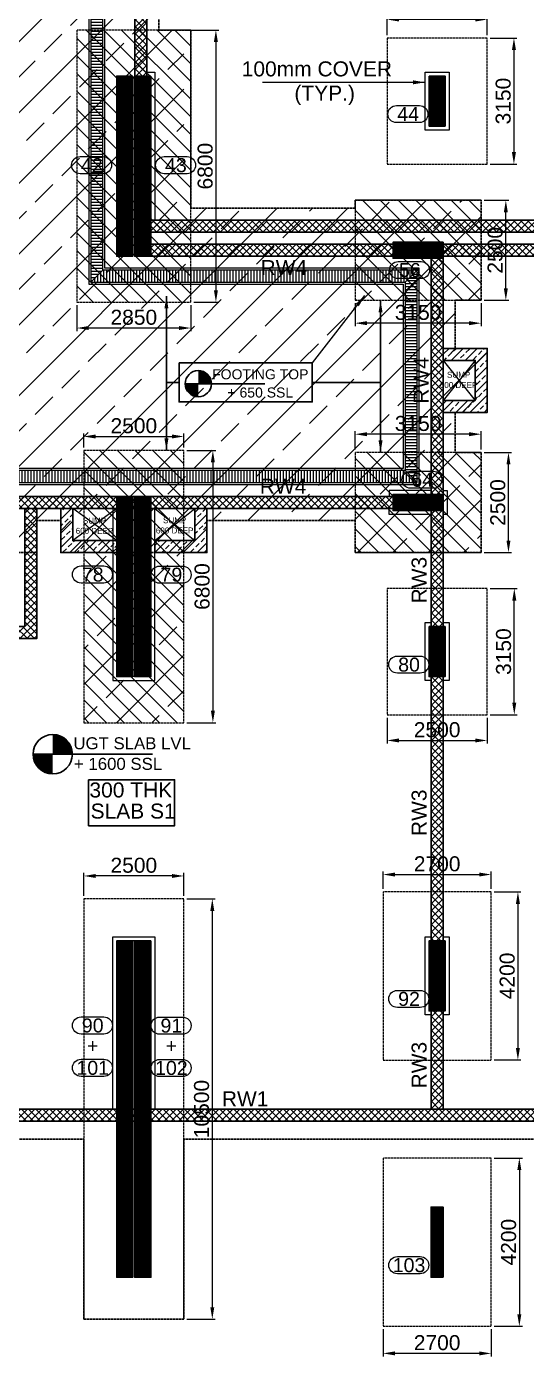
# Model space of a CAD drawing. Header units: millimetres. Extents: x 99112 to 332273, y 431815 to 552227.
# Drawn here: x 160609 to 173091, y 492521 to 525735 of the extents above; entities that cross this region are included whole.
import ezdxf
from ezdxf.enums import TextEntityAlignment as Align

# ---------------------------------------------------------------- set-up
doc = ezdxf.new("R2010")
doc.units = ezdxf.units.MM
doc.header["$LTSCALE"] = 100
doc.header["$MEASUREMENT"] = 0
doc.linetypes.add('HIDDEN', pattern=[0.375, 0.25, -0.125])
for name, color, linetype, lineweight in [('COL HATCH', 67, 'Continuous', 25), ('colno', 11, 'Continuous', 15), ('COLUMN', 84, 'Continuous', 30), ('COLUMN COVER', 2, 'Continuous', 20), ('DIM', 8, 'Continuous', 13), ('FOOTING', 12, 'HIDDEN', 20), ('HATCH', 251, 'Continuous', 9), ('P- LEVEL', 10, 'Continuous', 25), ('RAFT', 42, 'HIDDEN', 30), ('RET WALL', 31, 'Continuous', 30), ('RET WALL HATCH', 57, 'Continuous', 13), ('SUNK', 251, 'Continuous', 9), ('TEXT', 255, 'Continuous', 25)]:
    doc.layers.add(name, color=color, linetype=linetype, lineweight=lineweight)
doc.layers.add('WD-TEXT 2', color=3, linetype='Continuous')
doc.styles.add('ARIAL', font='arial.ttf')
doc.styles.add('STD', font='', dxfattribs={"height": 2})
doc.styles.get('STD').set_extended_font_data('Century Gothic')
doc.dimstyles.new('150', dxfattribs={"dimscale": 150, "dimtxt": 2.5, "dimasz": 2, "dimexe": 0.5, "dimexo": 0.5, "dimgap": 0.5, "dimtad": 1, "dimdec": 0, "dimzin": 3, "dimdsep": 46, "dimtxsty": 'ARIAL', "dimcen": 0, "dimdle": 1, "dimclrd": 256, "dimclre": 256, "dimclrt": 4, "dimadec": 0, "dimazin": 0, "dimtfac": 1, "dimtdec": 0, "dimtmove": 0, "dimatfit": 3, "dimfxl": 0, "dimtolj": 1, "dimtzin": 0, "dimlwd": -1, "dimlwe": -1, "dimarcsym": 0})
pattern_1 = [(180, (402690.134, -26452.87), (-1e-14, -75), [])]
pattern_2 = [(90, (402690.134, -26452.87), (-75, 2e-14), [])]
pattern_3 = [(180, (348521.6, -26452.87), (-1e-14, -75), [])]
pattern_4 = [(90, (348521.6, -26452.87), (-75, 2e-14), [])]
pattern_5 = [(45, (52048.63, 152289.1), (-176.7767, 176.7767), []), (45, (52225.4, 152289.1), (-176.7767, 176.7767), [125, -62.5])]
pattern_6 = [(45, (285009.31, 661434.82), (-88.388348, 88.388348), []), (135, (285009.31, 661434.82), (-88.388348, -88.388348), [])]
pattern_7 = [(45, (52048.63, 152289.1), (-88.38835, 88.38835), []), (135, (52048.63, 152289.1), (-88.38835, -88.38835), [])]
pattern_8 = [(135, (232960.68, 509145.72), (-220.9709, -220.9709), [])]

# ---------------------------------------------------------------- blocks, each defined once
blk = doc.blocks.new('*D96')
at = {"layer": 'DIM', "transparency": 16777216}
for p, q in [((164612, 525649), (165412, 525649)), ((165337, 525349), (165337, 519149)), ((164787, 518849), (165412, 518849))]:
    blk.add_line(p, q, dxfattribs=at)
for points in [[(165387, 525349), (165287, 525349), (165337, 525649)], [(165287, 519149), (165387, 519149), (165337, 518849)]]:
    blk.add_solid(points, dxfattribs=at)
at = {"layer": 'DIM', "color": 4, "transparency": 16777216, "insert": (165070, 522249), "char_height": 375, "attachment_point": 5, "rotation": 90, "style": 'ARIAL'}
blk.add_mtext('\\A1;6800', dxfattribs=at)
blk = doc.blocks.new('*D97')
at = {"layer": 'DIM', "transparency": 16777216}
for p, q in [((169612, 525524), (169612, 525986)), ((171812, 525911), (169912, 525911)), ((172112, 525524), (172112, 525986))]:
    blk.add_line(p, q, dxfattribs=at)
for points in [[(169912, 525961), (169912, 525861), (169612, 525911)], [(171812, 525861), (171812, 525961), (172112, 525911)]]:
    blk.add_solid(points, dxfattribs=at)
at = {"layer": 'DIM', "color": 4, "transparency": 16777216, "insert": (170862, 526178), "char_height": 375, "attachment_point": 5, "style": 'ARIAL'}
blk.add_mtext('\\A1;2500', dxfattribs=at)
blk = doc.blocks.new('*D98')
at = {"layer": 'DIM', "transparency": 16777216}
for p, q in [((172187, 525449), (172855, 525449)), ((172780, 525149), (172780, 522599)), ((172187, 522299), (172855, 522299))]:
    blk.add_line(p, q, dxfattribs=at)
for points in [[(172830, 525149), (172730, 525149), (172780, 525449)], [(172730, 522599), (172830, 522599), (172780, 522299)]]:
    blk.add_solid(points, dxfattribs=at)
at = {"layer": 'DIM', "color": 4, "transparency": 16777216, "insert": (172513, 523874), "char_height": 375, "attachment_point": 5, "rotation": 90, "style": 'ARIAL'}
blk.add_mtext('\\A1;3150', dxfattribs=at)
blk = doc.blocks.new('*D99')
at = {"layer": 'DIM', "transparency": 16777216}
for p, q in [((172037, 521398), (172653, 521398)), ((172578, 519198), (172578, 521098)), ((172037, 518898), (172653, 518898))]:
    blk.add_line(p, q, dxfattribs=at)
for points in [[(172628, 521098), (172528, 521098), (172578, 521398)], [(172528, 519198), (172628, 519198), (172578, 518898)]]:
    blk.add_solid(points, dxfattribs=at)
at = {"layer": 'DIM', "color": 4, "transparency": 16777216, "insert": (172311, 520148), "char_height": 375, "attachment_point": 5, "rotation": 90, "style": 'ARIAL'}
blk.add_mtext('\\A1;2500', dxfattribs=at)
blk = doc.blocks.new('*D100')
at = {"layer": 'DIM', "transparency": 16777216}
for p, q in [((168812, 518823), (168812, 518252)), ((171962, 518823), (171962, 518252)), ((171662, 518327), (169112, 518327))]:
    blk.add_line(p, q, dxfattribs=at)
for points in [[(169112, 518377), (169112, 518277), (168812, 518327)], [(171662, 518277), (171662, 518377), (171962, 518327)]]:
    blk.add_solid(points, dxfattribs=at)
at = {"layer": 'DIM', "color": 4, "transparency": 16777216, "insert": (170387, 518594), "char_height": 375, "attachment_point": 5, "style": 'ARIAL'}
blk.add_mtext('\\A1;3150', dxfattribs=at)
blk = doc.blocks.new('*D138')
at = {"layer": 'DIM', "transparency": 16777216}
for p, q in [((162037, 515224), (162037, 515572)), ((162337, 515497), (164237, 515497)), ((164537, 515224), (164537, 515572))]:
    blk.add_line(p, q, dxfattribs=at)
for points in [[(162337, 515547), (162337, 515447), (162037, 515497)], [(164237, 515447), (164237, 515547), (164537, 515497)]]:
    blk.add_solid(points, dxfattribs=at)
at = {"layer": 'DIM', "color": 4, "transparency": 16777216, "insert": (163287, 515764), "char_height": 375, "attachment_point": 5, "style": 'ARIAL'}
blk.add_mtext('\\A1;2500', dxfattribs=at)
blk = doc.blocks.new('*D139')
at = {"layer": 'DIM', "transparency": 16777216}
for p, q in [((164612, 515149), (165336, 515149)), ((165261, 514849), (165261, 508649)), ((164612, 508349), (165336, 508349))]:
    blk.add_line(p, q, dxfattribs=at)
for points in [[(165311, 514849), (165211, 514849), (165261, 515149)], [(165211, 508649), (165311, 508649), (165261, 508349)]]:
    blk.add_solid(points, dxfattribs=at)
at = {"layer": 'DIM', "color": 4, "transparency": 16777216, "insert": (164994, 511749), "char_height": 375, "attachment_point": 5, "rotation": 90, "style": 'ARIAL'}
blk.add_mtext('\\A1;6800', dxfattribs=at)
blk = doc.blocks.new('*D140')
at = {"layer": 'DIM', "transparency": 16777216}
for p, q in [((168812, 515173), (168812, 515629)), ((171662, 515554), (169112, 515554)), ((171962, 515173), (171962, 515629))]:
    blk.add_line(p, q, dxfattribs=at)
for points in [[(169112, 515604), (169112, 515504), (168812, 515554)], [(171662, 515504), (171662, 515604), (171962, 515554)]]:
    blk.add_solid(points, dxfattribs=at)
at = {"layer": 'DIM', "color": 4, "transparency": 16777216, "insert": (170387, 515820), "char_height": 375, "attachment_point": 5, "style": 'ARIAL'}
blk.add_mtext('\\A1;3150', dxfattribs=at)
blk = doc.blocks.new('*D141')
at = {"layer": 'DIM', "transparency": 16777216}
for p, q in [((172037, 515098), (172719, 515098)), ((172644, 512898), (172644, 514798)), ((172037, 512598), (172719, 512598))]:
    blk.add_line(p, q, dxfattribs=at)
for points in [[(172694, 514798), (172594, 514798), (172644, 515098)], [(172594, 512898), (172694, 512898), (172644, 512598)]]:
    blk.add_solid(points, dxfattribs=at)
at = {"layer": 'DIM', "color": 4, "transparency": 16777216, "insert": (172378, 513848), "char_height": 375, "attachment_point": 5, "rotation": 90, "style": 'ARIAL'}
blk.add_mtext('\\A1;2500', dxfattribs=at)
blk = doc.blocks.new('*D179')
at = {"layer": 'DIM', "transparency": 16777216}
for p, q in [((162037, 504024), (162037, 504595)), ((164537, 504024), (164537, 504595)), ((164237, 504520), (162337, 504520))]:
    blk.add_line(p, q, dxfattribs=at)
for points in [[(162337, 504570), (162337, 504470), (162037, 504520)], [(164237, 504470), (164237, 504570), (164537, 504520)]]:
    blk.add_solid(points, dxfattribs=at)
at = {"layer": 'DIM', "color": 4, "transparency": 16777216, "insert": (163287, 504786), "char_height": 375, "attachment_point": 5, "style": 'ARIAL'}
blk.add_mtext('\\A1;2500', dxfattribs=at)
blk = doc.blocks.new('*D180')
at = {"layer": 'DIM', "transparency": 16777216}
for p, q in [((164612, 503949), (165322, 503949)), ((165247, 503649), (165247, 493749)), ((164612, 493449), (165322, 493449))]:
    blk.add_line(p, q, dxfattribs=at)
for points in [[(165297, 503649), (165197, 503649), (165247, 503949)], [(165197, 493749), (165297, 493749), (165247, 493449)]]:
    blk.add_solid(points, dxfattribs=at)
at = {"layer": 'DIM', "color": 4, "transparency": 16777216, "insert": (164980, 498699), "char_height": 375, "attachment_point": 5, "rotation": 90, "style": 'ARIAL'}
blk.add_mtext('\\A1;10500', dxfattribs=at)
blk = doc.blocks.new('*D181')
at = {"layer": 'DIM', "transparency": 16777216}
for p, q in [((169512, 504199), (169512, 504631)), ((169812, 504556), (171912, 504556)), ((172212, 504199), (172212, 504631))]:
    blk.add_line(p, q, dxfattribs=at)
for points in [[(169812, 504606), (169812, 504506), (169512, 504556)], [(171912, 504506), (171912, 504606), (172212, 504556)]]:
    blk.add_solid(points, dxfattribs=at)
at = {"layer": 'DIM', "color": 4, "transparency": 16777216, "insert": (170862, 504822), "char_height": 375, "attachment_point": 5, "style": 'ARIAL'}
blk.add_mtext('\\A1;2700', dxfattribs=at)
blk = doc.blocks.new('*D182')
at = {"layer": 'DIM', "transparency": 16777216}
for p, q in [((172287, 504124), (172954, 504124)), ((172879, 503824), (172879, 500224)), ((172287, 499924), (172954, 499924))]:
    blk.add_line(p, q, dxfattribs=at)
for points in [[(172929, 503824), (172829, 503824), (172879, 504124)], [(172829, 500224), (172929, 500224), (172879, 499924)]]:
    blk.add_solid(points, dxfattribs=at)
at = {"layer": 'DIM', "color": 4, "transparency": 16777216, "insert": (172613, 502024), "char_height": 375, "attachment_point": 5, "rotation": 90, "style": 'ARIAL'}
blk.add_mtext('\\A1;4200', dxfattribs=at)
blk = doc.blocks.new('*D189')
at = {"layer": 'DIM', "transparency": 16777216}
for p, q in [((172287, 497474), (172990, 497474)), ((172915, 497174), (172915, 493574)), ((172287, 493274), (172990, 493274))]:
    blk.add_line(p, q, dxfattribs=at)
for points in [[(172965, 497174), (172865, 497174), (172915, 497474)], [(172865, 493574), (172965, 493574), (172915, 493274)]]:
    blk.add_solid(points, dxfattribs=at)
at = {"layer": 'DIM', "color": 4, "transparency": 16777216, "insert": (172648, 495374), "char_height": 375, "attachment_point": 5, "rotation": 90, "style": 'ARIAL'}
blk.add_mtext('\\A1;4200', dxfattribs=at)
blk = doc.blocks.new('*D190')
at = {"layer": 'DIM', "transparency": 16777216}
for p, q in [((169512, 493199), (169512, 492521)), ((172212, 493199), (172212, 492521)), ((171912, 492596), (169812, 492596))]:
    blk.add_line(p, q, dxfattribs=at)
for points in [[(169812, 492646), (169812, 492546), (169512, 492596)], [(171912, 492546), (171912, 492646), (172212, 492596)]]:
    blk.add_solid(points, dxfattribs=at)
at = {"layer": 'DIM', "color": 4, "transparency": 16777216, "insert": (170862, 492862), "char_height": 375, "attachment_point": 5, "style": 'ARIAL'}
blk.add_mtext('\\A1;2700', dxfattribs=at)
blk = doc.blocks.new('*D195')
at = {"layer": 'DIM', "transparency": 16777216}
for p, q in [((169612, 508474), (169612, 507830)), ((172112, 508474), (172112, 507830)), ((169912, 507905), (171812, 507905))]:
    blk.add_line(p, q, dxfattribs=at)
for points in [[(169912, 507955), (169912, 507855), (169612, 507905)], [(171812, 507855), (171812, 507955), (172112, 507905)]]:
    blk.add_solid(points, dxfattribs=at)
at = {"layer": 'DIM', "color": 4, "transparency": 16777216, "insert": (170862, 508172), "char_height": 375, "attachment_point": 5, "style": 'ARIAL'}
blk.add_mtext('\\A1;2500', dxfattribs=at)
blk = doc.blocks.new('*D196')
at = {"layer": 'DIM', "transparency": 16777216}
for p, q in [((172187, 511699), (172864, 511699)), ((172789, 508849), (172789, 511399)), ((172187, 508549), (172864, 508549))]:
    blk.add_line(p, q, dxfattribs=at)
for points in [[(172839, 511399), (172739, 511399), (172789, 511699)], [(172739, 508849), (172839, 508849), (172789, 508549)]]:
    blk.add_solid(points, dxfattribs=at)
at = {"layer": 'DIM', "color": 4, "transparency": 16777216, "insert": (172522, 510124), "char_height": 375, "attachment_point": 5, "rotation": 90, "style": 'ARIAL'}
blk.add_mtext('\\A1;3150', dxfattribs=at)
blk = doc.blocks.new('*D275')
at = {"layer": 'DIM', "transparency": 16777216}
for p, q in [((161862, 518774), (161862, 518131)), ((164712, 518774), (164712, 518131)), ((164412, 518206), (162162, 518206))]:
    blk.add_line(p, q, dxfattribs=at)
for points in [[(162162, 518256), (162162, 518156), (161862, 518206)], [(164412, 518156), (164412, 518256), (164712, 518206)]]:
    blk.add_solid(points, dxfattribs=at)
at = {"layer": 'DIM', "color": 4, "transparency": 16777216, "insert": (163287, 518473), "char_height": 375, "attachment_point": 5, "style": 'ARIAL'}
blk.add_mtext('\\A1;2850', dxfattribs=at)
blk = doc.blocks.new('Z$W@#6EA82C3A')
at = {"layer": 'HATCH'}
h = blk.add_hatch(dxfattribs=at)
h.set_pattern_fill('ANSI31', color=256, scale=600, angle=135)
h.set_pattern_definition(pattern_1)
h.paths.add_polyline_path([(9520, -950), (9220, -650), (9220, -9330), (9520, -9330)])
h.paths.add_polyline_path([(9370, -9230), (9470, -9280), (9270, -9280)], flags=16)
h = blk.add_hatch(dxfattribs=at)
h.set_pattern_fill('ANSI31', color=256, scale=600, angle=45)
h.set_pattern_definition(pattern_2)
h.paths.add_polyline_path([(11300, -650), (9220, -650), (9520, -950), (11000, -950)])
h = blk.add_hatch(dxfattribs=at)
h.set_pattern_fill('ANSI31', color=256, scale=600, angle=135)
h.set_pattern_definition(pattern_1)
h.paths.add_polyline_path([(11300, -650), (11000, -950), (11000, -1800), (11300, -1500)])
h = blk.add_hatch(dxfattribs=at)
h.set_pattern_fill('ANSI31', color=256, scale=600, angle=135)
h.set_pattern_definition(pattern_1)
h.paths.add_polyline_path([(12100, -950), (11800, -650), (11800, -1500), (12100, -1800)])
h = blk.add_hatch(dxfattribs=at)
h.set_pattern_fill('ANSI31', color=256, scale=600, angle=45)
h.set_pattern_definition(pattern_2)
h.paths.add_polyline_path([(16400, -950), (16400, -650), (11800, -650), (12100, -950)])
h = blk.add_hatch(dxfattribs=at)
h.set_pattern_fill('ANSI31', color=256, scale=600, angle=45)
h.set_pattern_definition(pattern_2)
h.paths.add_polyline_path([(11800, -1500), (11300, -1500), (11000, -1800), (12100, -1800)])
h = blk.add_hatch(dxfattribs=at)
h.set_pattern_fill('ANSI31', color=256, scale=600, angle=135)
h.set_pattern_definition(pattern_1)
h.paths.add_polyline_path([(18350, -1350), (18050, -1350), (18050, -16250), (18350, -15950)])
h.paths.add_polyline_path([(18099, -1433), (18199, -1383), (18299, -1433)], flags=16)
h = blk.add_hatch(dxfattribs=at)
h.set_pattern_fill('ANSI31', color=256, scale=600, angle=45)
h.set_pattern_definition(pattern_2)
h.paths.add_polyline_path([(26200, -15950), (18350, -15950), (18050, -16250), (25900, -16250)])
h = blk.add_hatch(dxfattribs=at)
h.set_pattern_fill('ANSI31', color=256, scale=600, angle=135)
h.set_pattern_definition(pattern_1)
h.paths.add_polyline_path([(26200, -15950), (25900, -16250), (25900, -20950), (26200, -21250)])
h = blk.add_hatch(dxfattribs=at)
h.set_pattern_fill('ANSI31', color=256, scale=600, angle=135)
h.set_pattern_definition(pattern_3)
h.paths.add_polyline_path([(12350, -16400), (12050, -16400), (12050, -20800), (12350, -20500)])
h.paths.add_polyline_path([(12300, -16444), (12200, -16494), (12100, -16444)], flags=16)
h = blk.add_hatch(dxfattribs=at)
h.set_pattern_fill('ANSI31', color=256, scale=600, angle=45)
h.set_pattern_definition(pattern_4)
h.paths.add_polyline_path([(13275, -20500), (12350, -20500), (12050, -20800), (12975, -20800)])
h = blk.add_hatch(dxfattribs=at)
h.set_pattern_fill('ANSI31', color=256, scale=600, angle=135)
h.set_pattern_definition(pattern_3)
h.paths.add_polyline_path([(13275, -20500), (12975, -20800), (12975, -21250), (13275, -20950)])
h = blk.add_hatch(dxfattribs=at)
h.set_pattern_fill('ANSI31', color=256, scale=600, angle=45)
h.set_pattern_definition(pattern_4)
h.paths.add_polyline_path([(25900, -20950), (13275, -20950), (12975, -21250), (26200, -21250)])
for p, q in [((9220, -650), (9520, -950)), ((11000, -950), (11300, -650)), ((11800, -650), (12100, -950)), ((11300, -1500), (11000, -1800)), ((11800, -1500), (12100, -1800)), ((18350, -15950), (18050, -16250)), ((25900, -16250), (26200, -15950)), ((25900, -20950), (26200, -21250))]:
    blk.add_line(p, q, dxfattribs=at)
for points in [[(16400, -600), (11750, -600), (11750, -1450), (11350, -1450), (11350, -600), (9170, -600), (9170, -9380), (9570, -9380), (9570, -1000), (10950, -1000), (10950, -1850), (12150, -1850), (12150, -1000), (16400, -1000)], [(16400, -650), (11800, -650), (11800, -1500), (11300, -1500), (11300, -650), (9220, -650), (9220, -9330), (9520, -9330), (9520, -950), (11000, -950), (11000, -1800), (12100, -1800), (12100, -950), (16400, -950)], [(12925, -21300), (26250, -21300), (26250, -15900), (18400, -15900), (18400, -1300), (18000, -1300), (18000, -16300), (25850, -16300), (25850, -20900), (13325, -20900)], [(12975, -21250), (26200, -21250), (26200, -15950), (18350, -15950), (18350, -1350), (18050, -1350), (18050, -16250), (25900, -16250), (25900, -20950), (13275, -20950)], [(12400, -20450), (12400, -16350), (12000, -16350), (12000, -20850)], [(12350, -20500), (12350, -16400), (12050, -16400), (12050, -20800)]]:
    blk.add_lwpolyline(points, dxfattribs=at)
for points in [[(18299, -1433), (18099, -1433), (18199, -1383)], [(9470, -9280), (9270, -9280), (9370, -9230)], [(12300, -16444), (12100, -16444), (12200, -16494)]]:
    blk.add_lwpolyline(points, close=True, dxfattribs=at)
at = {"layer": 'SUNK'}
for p, q in [((12350, -20500), (12050, -20800)), ((12975, -20800), (13275, -20500)), ((13275, -20950), (12975, -21250))]:
    blk.add_line(p, q, dxfattribs=at)
for points in [[(12350, -20500), (13275, -20500), (13275, -20950)], [(12400, -20450), (13325, -20450), (13325, -20900)], [(12000, -20850), (12925, -20850), (12925, -21300)], [(12050, -20800), (12975, -20800), (12975, -21250)]]:
    blk.add_lwpolyline(points, dxfattribs=at)
blk = doc.blocks.new('Z$W@#2DD3407B')
at = {"layer": 'P- LEVEL'}
blk.add_line((-328, 0), (1661, 0), dxfattribs=at)
at = {"layer": 'P- LEVEL', "const_width": 328}
for points in [[(0, 164, -0.414214), (164, 0, -0.414214)], [(-164, 0, 0.414214), (0, -164, 0.414214)]]:
    blk.add_lwpolyline(points, format="xyb", dxfattribs=at)
at = {"layer": 'P- LEVEL'}
blk.add_circle((0, 0), 328, dxfattribs=at)
blk = doc.blocks.new('Z$W@#0EFB04CB')
at = {"layer": 'COLUMN COVER'}
for points in [[(19500, -10850), (19700, -10850), (19700, -14550)], [(26600, -21300), (25550, -21300), (25550, -21450)], [(26900, -21300), (27000, -21300), (27000, -21900), (26900, -21900)], [(18650, -21750), (18650, -26050), (19700, -26050), (19700, -21750)], [(26600, -21900), (25550, -21900), (25550, -21750)], [(26600, -26050), (26450, -26050), (26450, -24600), (26600, -24600)], [(26900, -24600), (27050, -24600), (27050, -26050), (26900, -26050)], [(19200, -25950), (19150, -25950)], [(18650, -36750), (18650, -32450), (19700, -32450), (19700, -36750)], [(26600, -34400), (26450, -34400), (26450, -32450), (26600, -32450)], [(26900, -32450), (27050, -32450), (27050, -34400), (26900, -34400)], [(19200, -32550), (19150, -32550)]]:
    blk.add_lwpolyline(points, dxfattribs=at)
blk.add_lwpolyline([(26450, -10850), (27050, -10850), (27050, -12300), (26450, -12300)], close=True, dxfattribs=at)
blk = doc.blocks.new('AHC_ANNO_PASSAGE NAME')
at = {"layer": 'WD-TEXT 2', "style": 'STD'}
for tag, p in [('LINE1', (0.19, 1.78)), ('LINE2', (0.19, -1.63))]:
    blk.add_attdef(tag, text='', height=2, dxfattribs=at).set_placement(p, align=Align.MIDDLE_CENTER)
blk = doc.blocks.new('stp layout 12-03-19')
at = {"layer": 'RET WALL HATCH'}
h = blk.add_hatch(dxfattribs=at)
h.set_pattern_fill('ANSI37', color=256, scale=1000, style=0)
h.set_pattern_definition(pattern_6)
h.paths.add_polyline_path([(-36450, 1311), (-350, 1311), (-350, 6160), (1850, 6160), (1850, 37910), (-36450, 37910)], flags=16)
h.paths.add_polyline_path([(-50, 5860), (-50, 1011), (-36750, 1011), (-36750, 38210), (2150, 38210), (2150, 5860)])
h = blk.add_hatch(dxfattribs=at)
h.set_pattern_fill('ANSI37', color=256, scale=1000, style=0)
h.set_pattern_definition(pattern_7)
h.paths.add_polyline_path([(-17300, 37910), (-17300, 30910), (1850, 30910), (1850, 30610), (-17300, 30610), (-17300, 27110), (-17600, 27110), (-17600, 37910)])
h = blk.add_hatch(dxfattribs=at)
h.set_pattern_fill('ANSI37', color=256, scale=1000, style=0)
h.set_pattern_definition(pattern_7)
h.paths.add_polyline_path([(-17200, 23510), (1850, 23510), (1850, 23210), (-17200, 23210)])
h = blk.add_hatch(dxfattribs=at)
h.set_pattern_fill('ANSI37', color=256, scale=1000, style=0)
h.set_pattern_definition([(45, (-180912.04, -304188.09), (-88.388348, 88.388348), []), (135, (-180912.04, -304188.09), (-88.388348, -88.388348), [])])
h.paths.add_polyline_path([(-17200, 22910), (-17200, 22610), (-3900, 22610), (-3900, 22910)])
h = blk.add_hatch(dxfattribs=at)
h.set_pattern_fill('ANSI37', color=256, scale=1000, style=0)
h.set_pattern_definition(pattern_6)
h.paths.add_polyline_path([(-9900, 16659.8), (-10200, 16659.8), (-10200, 22610), (-9900, 22610)])
h = blk.add_hatch(dxfattribs=at)
h.set_pattern_fill('ANSI33', color=256, scale=1000, style=0)
h.set_pattern_definition([(45, (-194124.87, -729346.96), (-176.776695, 176.776695), []), (45, (-193948.1, -729346.96), (-176.776695, 176.776695), [125, -62.5])])
h.paths.add_polyline_path([(-8800, 20310), (-9900, 20310), (-9900, 20010), (-9100, 20010), (-9100, 19010), (-9900, 19010), (-9900, 18710), (-8800, 18710)])
h = blk.add_hatch(dxfattribs=at)
h.set_pattern_fill('ANSI37', color=256, scale=1000, style=0)
h.set_pattern_definition(pattern_6)
h.paths.add_polyline_path([(-11150, 16610), (-25050, 16610), (-25050, 16310), (-11150, 16310)])
h = blk.add_hatch(dxfattribs=at)
h.set_pattern_fill('ANSI37', color=256, scale=1000, style=0)
h.set_pattern_definition([(45, (-180912.04, -698343.76), (-88.388348, 88.388348), []), (135, (-180912.04, -698343.76), (-88.388348, -88.388348), [])])
h.paths.add_polyline_path([(-25050, 13060), (-20050, 13060), (-20050, 16310), (-20350, 16310), (-20350, 13360), (-25350, 13360), (-25350, 1311), (-25050, 1311)])
h = blk.add_hatch(dxfattribs=at)
h.set_pattern_fill('ANSI33', color=256, scale=1000, style=0)
h.set_pattern_definition(pattern_5)
h.paths.add_polyline_path([(-18050, 15510), (-19150, 15510), (-19150, 16310), (-19450, 16310), (-19450, 15210), (-18050, 15210)])
h = blk.add_hatch(dxfattribs=at)
h.set_pattern_fill('ANSI33', color=256, scale=1000, style=0)
h.set_pattern_definition(pattern_5)
h.paths.add_polyline_path([(-15800, 16310), (-16100, 16310), (-16100, 15510), (-17100, 15510), (-17100, 15210), (-15800, 15210)])
h = blk.add_hatch(dxfattribs=at)
h.set_pattern_fill('ANSI37', color=256, scale=1000, style=0)
h.set_pattern_definition(pattern_6)
h.paths.add_polyline_path([(-10200, 16259.8), (-10200, 1311), (-9900, 1311), (-9900, 16259.8)])
at = {"layer": 'SUNK'}
h = blk.add_hatch(dxfattribs=at)
h.set_pattern_fill('ANSI33', color=256, scale=5000, style=0)
h.set_pattern_definition([(45, (285009.3, 520902.9), (-883.8835, 883.8835), []), (45, (285893.2, 520902.9), (-883.8835, 883.8835), [625, -312.5])])
h.paths.add_polyline_path([(-16375, 38660), (-16375, 38985), (-18875, 38985), (-18875, 38660), (-24050, 38660), (-24050, 38985), (-26350, 38985), (-26350, 38660), (-28480, 38660), (-28480, 34285), (-29280, 34285), (-29280, 32685), (-28480, 32685), (-28480, 31130), (-29970, 31130), (-29970, 29430), (-37200, 29430), (-37200, 28060), (-37850, 28060), (-37850, 24910), (-37200, 24910), (-37200, 23660), (-37975, 23660), (-37975, 21860), (-25650, 21860), (-25650, 18060), (-26450, 18060), (-26450, 17360), (-37200, 17360), (-37200, 17360), (-37975, 17360), (-37975, 15560), (-37200, 15560), (-23825, 15560), (-23825, 16010), (-21650, 16010), (-21650, 15210), (-20050, 15210), (-20050, 16010), (-19450, 16010), (-19450, 15210), (-15800, 15210), (-15800, 16010), (-12100, 16010), (-12100, 15209.9), (-8950, 15209.9), (-8950, 17709.9), (-9600, 17709.9), (-9600, 18710), (-8800, 18710), (-8800, 20310), (-9600, 20310), (-9600, 21509.9), (-8950, 21509.9), (-8950, 24009.9), (-12100, 24009.9), (-12100, 23810), (-16375, 23810), (-16375, 28260), (-17000, 28260), (-17000, 28810), (-16200, 28810), (-16200, 30910), (-17000, 30910), (-17000, 32310), (-16200, 32310), (-16200, 33910), (-16275, 33910), (-16275, 35810), (-16375, 35810)])
h.paths.add_polyline_path([(-18875, 15210), (-16375, 15210), (-16375, 10960), (-18875, 10960)])
at = {"layer": 'HATCH'}
for p, q in [((-10800.1, 21776.9), (-10500, 22076.9)), ((-9900, 20010), (-9100, 19010)), ((-9100, 20010), (-9900, 19010)), ((-18050, 15510), (-19150, 16310)), ((-18050, 16310), (-19150, 15510)), ((-17100, 15510), (-16100, 16310)), ((-17100, 16310), (-16100, 15510))]:
    blk.add_line(p, q, dxfattribs=at)
at = {"layer": 'RAFT', "elevation": -389.1}
blk.add_lwpolyline([(-900, 561), (-16375, 561), (-16375, -3940), (-18875, -3940), (-18875, 561), (-37200, 561)], dxfattribs=at)
at = {"layer": 'RAFT'}
blk.add_lwpolyline([(-17000, 28810), (-17000, 28260), (-16200, 28260), (-16200, 23810), (-12100, 23810), (-12100, 24009.9), (-8950, 24009.9), (-8950, 21509.9), (-9600, 21509.9), (-9600, 20310), (-8800, 20310), (-8800, 18710), (-9600, 18710), (-9600, 17709.9), (-8950, 17709.9), (-8950, 15209.9), (-12100, 15209.9), (-12100, 16010), (-15800, 16010), (-15800, 15210), (-19450, 15210), (-19450, 16010), (-20050, 16010), (-20050, 15210), (-21650, 15210)], dxfattribs=at)
at = {"layer": 'RET WALL'}
for p, q in [((-18050, 15510), (-18050, 15210)), ((-17100, 15510), (-17100, 15210))]:
    blk.add_line(p, q, dxfattribs=at)
for points in [[(-50, 5860), (-50, 1011), (-36750, 1011), (-36750, 38210), (2150, 38210), (2150, 5860)], [(-36450, 1311), (-350, 1311), (-350, 6160), (1850, 6160), (1850, 37910), (-36450, 37910)], [(-17300, 37910), (-17300, 30910), (1850, 30910), (1850, 30610), (-17300, 30610), (-17300, 27110), (-17600, 27110), (-17600, 37910)], [(-17200, 23510), (1850, 23510), (1850, 23210), (-17200, 23210)], [(-9900, 16659.8), (-10200, 16659.8), (-10200, 22610), (-9900, 22610)], [(-25050, 13060), (-20050, 13060), (-20050, 16310), (-20350, 16310), (-20350, 13360), (-25350, 13360), (-25350, 1311), (-25050, 1311), (-25050, 13060)], [(-10200, 16259.8), (-10200, 1311), (-9900, 1311), (-9900, 16259.8)]]:
    blk.add_lwpolyline(points, close=True, dxfattribs=at)
for points in [[(-3900, 22910), (-3900, 22610), (-17200, 22610), (-17200, 22910), (-3900, 22910)], [(-9900, 20310), (-8800, 20310), (-8800, 18710), (-9900, 18710)], [(-9900, 19010), (-9100, 19010), (-9100, 20010), (-9900, 20010)], [(-11150, 16610), (-25050, 16610), (-25050, 16310), (-11150, 16310), (-11150, 16610)], [(-18050, 15210), (-19450, 15210), (-19450, 16310)], [(-18050, 15510), (-19150, 15510), (-19150, 16310)], [(-17100, 15510), (-16100, 15510), (-16100, 16310)], [(-17100, 15210), (-15800, 15210), (-15800, 16310)]]:
    blk.add_lwpolyline(points, dxfattribs=at)
at = {"layer": 'TEXT'}
blk.add_lwpolyline([(-18753.9, 9535.2), (-16608.2, 9535.2), (-16608.2, 8385.1), (-18753.9, 8385.1)], close=True, dxfattribs=at)
at = {"layer": 'P- LEVEL', "xscale": 1.5, "yscale": 1.5, "zscale": 1.5}
blk.add_blockref('Z$W@#2DD3407B', (-19651.1, 10173.5, -389.1), dxfattribs=at)
at = {"layer": 'RET WALL'}
blk.add_blockref('Z$W@#6EA82C3A', (-36750, 38210), dxfattribs=at)
at = {"layer": 'P- LEVEL', "color": 7, "style": 'ARIAL'}
for s, p in [('UGT SLAB LVL', (-17666.5, 10445.9, -389.1)), ('+ 1600 SSL', (-18018.7, 9932.4, -389.1))]:
    blk.add_text(s, height=300, rotation=0.00358, dxfattribs=at).set_placement(p, align=Align.MIDDLE_CENTER)
at = {"layer": 'TEXT', "style": 'ARIAL'}
for s, rotation, p in [('100mm COVER', 0.00358, (-14930.8, 27102.6)), ('(TYP.)', 0.00358, (-13615.1, 26498.7)), ('RW4', 90, (-10257.7, 18927.2)), ('RW3', 90, (-10313.8, 13938.7)), ('300 THK', 0.00358, (-18733.7, 9092)), ('RW3', 90, (-10313.8, 8127.7)), ('SLAB S1', 0.00358, (-18705, 8565.4)), ('RW3', 90, (-10313.8, 1824.7))]:
    blk.add_text(s, height=375, rotation=rotation, dxfattribs=at).set_placement(p)
for s, p in [('RW4', (-14459.8, 22138.7)), ('RW4', (-14478.3, 16677.9)), ('RW1', (-15427, 1378.9))]:
    blk.add_text(s, height=375, dxfattribs=at).set_placement(p)
at = {"layer": 'COLUMN COVER'}
blk.add_leader([(-10350, 26953.7), (-14414, 26953.7)], dimstyle='150', override={"dimgap": 0.5, "dimtad": 0}, dxfattribs=at)

msp = doc.modelspace()

# ---------------------------------------------------------------- hatches: boundary and pattern name
at = {"layer": 'COL HATCH'}
h = msp.add_hatch(dxfattribs=at)
h.set_pattern_fill('ANSI31', color=256, scale=100, style=0)
h.paths.add_polyline_path([(163262, 524498.6), (162862, 524498.6), (162862, 519998.6), (163262, 519998.6)])
h = msp.add_hatch(dxfattribs=at)
h.set_pattern_fill('ANSI31', color=256, scale=100, style=0)
h.paths.add_polyline_path([(163712, 524498.6), (163312, 524498.6), (163312, 519998.6), (163712, 519998.6)])
h = msp.add_hatch(dxfattribs=at)
h.set_pattern_fill('ANSI31', color=256, scale=100, style=0)
h.paths.add_polyline_path([(170662, 524498.6), (171062, 524498.6), (171062, 523248.6), (170662, 523248.6)])
h = msp.add_hatch(dxfattribs=at)
h.set_pattern_fill('ANSI31', color=256, scale=100, style=0)
h.paths.add_polyline_path([(171012, 520348.4), (171012, 519948.4), (169762, 519948.4), (169762, 520348.4)])
h = msp.add_hatch(dxfattribs=at)
h.set_pattern_fill('ANSI31', color=256, scale=100, style=0)
h.paths.add_polyline_path([(163262, 513998.6), (162862, 513998.6), (162862, 509498.6), (163262, 509498.6)])
h = msp.add_hatch(dxfattribs=at)
h.set_pattern_fill('ANSI31', color=256, scale=100, style=0)
h.paths.add_polyline_path([(163712, 513998.6), (163312, 513998.6), (163312, 509498.6), (163712, 509498.6)])
h = msp.add_hatch(dxfattribs=at)
h.set_pattern_fill('ANSI31', color=256, scale=100, style=0)
h.paths.add_polyline_path([(171012, 514048.4), (171012, 513648.4), (169762, 513648.4), (169762, 514048.4)])
h = msp.add_hatch(dxfattribs=at)
h.set_pattern_fill('ANSI31', color=256, scale=100, style=0)
h.paths.add_polyline_path([(170662, 510748.6), (171062, 510748.6), (171062, 509498.6), (170662, 509498.6)])
h = msp.add_hatch(dxfattribs=at)
h.set_pattern_fill('ANSI31', color=256, scale=100, style=0)
h.paths.add_polyline_path([(163262, 502898.6), (162862, 502898.6), (162862, 494498.6), (163262, 494498.6)])
h = msp.add_hatch(dxfattribs=at)
h.set_pattern_fill('ANSI31', color=256, scale=100, style=0)
h.paths.add_polyline_path([(163712, 502898.6), (163312, 502898.6), (163312, 494498.6), (163712, 494498.6)])
h = msp.add_hatch(dxfattribs=at)
h.set_pattern_fill('ANSI31', color=256, scale=100, style=0)
h.paths.add_polyline_path([(171062, 502898.6), (171062, 501148.6), (170662, 501148.6), (170662, 502898.6)])
h = msp.add_hatch(dxfattribs=at)
h.set_pattern_fill('ANSI31', color=256, scale=100, style=0)
h.set_pattern_definition([(45, (-226856.086, 134796.796), (-8.83883476, 8.83883476), [])])
h.paths.add_polyline_path([(170712, 496248.6), (170712, 494498.6), (171012, 494498.6), (171012, 496248.6)])
at = {"layer": 'SUNK'}
h = msp.add_hatch(dxfattribs=at)
h.set_pattern_fill('ANSI31', color=256, scale=2500, angle=90, style=0)
h.set_pattern_definition(pattern_8)
h.paths.add_polyline_path([(161862, 518848.6), (164712, 518848.6), (164712, 525648.6), (161862, 525648.6)])
h = msp.add_hatch(dxfattribs=at)
h.set_pattern_fill('ANSI31', color=256, scale=2500, angle=90, style=0)
h.set_pattern_definition(pattern_8)
h.paths.add_polyline_path([(168812, 521398.4), (168812, 518898.4), (171962, 518898.4), (171962, 521398.4)])
h = msp.add_hatch(dxfattribs=at)
h.set_pattern_fill('ANSI31', color=256, scale=2500, angle=90, style=0)
h.set_pattern_definition(pattern_8)
h.paths.add_polyline_path([(162037, 508348.6), (164537, 508348.6), (164537, 515148.6), (162037, 515148.6)])
h = msp.add_hatch(dxfattribs=at)
h.set_pattern_fill('ANSI31', color=256, scale=2500, angle=90, style=0)
h.set_pattern_definition(pattern_8)
h.paths.add_polyline_path([(168812, 515098.4), (168812, 512598.4), (171962, 512598.4), (171962, 515098.4)])

# ---------------------------------------------------------------- linework, layer by layer
at = {"layer": 'colno', "elevation": -1455.5}
for points in [[(169845.1, 523335.6, -1), (169845.1, 523763), (170417.7, 523763, -1), (170417.7, 523335.6)], [(161945.1, 522059.7, -1), (161945.1, 522487.1), (162517.7, 522487.1, -1), (162517.7, 522059.7)], [(164045.1, 522059.7, -1), (164045.1, 522487.1), (164617.7, 522487.1, -1), (164617.7, 522059.7)], [(161968, 511835.6, -1), (161968, 512263), (162540.6, 512263, -1), (162540.6, 511835.6)], [(163932.3, 511831.8, -1), (163932.3, 512259.2), (164504.8, 512259.2, -1), (164504.8, 511831.8)], [(169868, 509585.6, -1), (169868, 510013), (170440.6, 510013, -1), (170440.6, 509585.6)], [(169868, 501235.6, -1), (169868, 501663), (170440.6, 501663, -1), (170440.6, 501235.6)], [(161968, 500572.7, -1), (161968, 501000.1), (162540.6, 501000.1, -1), (162540.6, 500572.7)], [(163932.3, 500568.9, -1), (163932.3, 500996.3), (164504.8, 500996.3, -1), (164504.8, 500568.9)], [(161968, 499515.2, -1), (161968, 499942.6), (162540.6, 499942.6, -1), (162540.6, 499515.2)], [(163932.3, 499511.5, -1), (163932.3, 499938.9), (164504.8, 499938.9, -1), (164504.8, 499511.5)], [(169868, 494585.6, -1), (169868, 495013), (170440.6, 495013, -1), (170440.6, 494585.6)]]:
    msp.add_lwpolyline(points, format="xyb", close=True, dxfattribs=at)
at = {"layer": 'colno'}
for points in [[(169887.5, 519439, -1), (169887.5, 519866.4), (170460.1, 519866.4, -1), (170460.1, 519439)], [(170196.7, 514202.4, -1), (170196.7, 514629.8), (170769.3, 514629.8, -1), (170769.3, 514202.4)]]:
    msp.add_lwpolyline(points, format="xyb", close=True, dxfattribs=at)
at = {"layer": 'COLUMN'}
for points in [[(163262, 524498.6), (162862, 524498.6), (162862, 519998.6), (163262, 519998.6)], [(163712, 524498.6), (163312, 524498.6), (163312, 519998.6), (163712, 519998.6)], [(170662, 524498.6), (171062, 524498.6), (171062, 523248.6), (170662, 523248.6)], [(171012, 520348.4), (171012, 519948.4), (169762, 519948.4), (169762, 520348.4)], [(163262, 513998.6), (162862, 513998.6), (162862, 509498.6), (163262, 509498.6)], [(163712, 513998.6), (163312, 513998.6), (163312, 509498.6), (163712, 509498.6)], [(171012, 514048.4), (171012, 513648.4), (169762, 513648.4), (169762, 514048.4)], [(170662, 510748.6), (171062, 510748.6), (171062, 509498.6), (170662, 509498.6)], [(163262, 502898.6), (162862, 502898.6), (162862, 494498.6), (163262, 494498.6)], [(163712, 502898.6), (163312, 502898.6), (163312, 494498.6), (163712, 494498.6)], [(171062, 502898.6), (171062, 501148.6), (170662, 501148.6), (170662, 502898.6)], [(171012, 494498.6), (171012, 496248.6), (170712, 496248.6), (170712, 494498.6)]]:
    msp.add_lwpolyline(points, close=True, dxfattribs=at)
at = {"layer": 'FOOTING'}
for points in [[(161862, 518848.6), (164712, 518848.6), (164712, 525648.6), (161862, 525648.6)], [(169612, 522298.6), (172112, 522298.6), (172112, 525448.6), (169612, 525448.6)], [(168812, 521398.4), (168812, 518898.4), (171962, 518898.4), (171962, 521398.4)], [(162037, 508348.6), (164537, 508348.6), (164537, 515148.6), (162037, 515148.6)], [(168812, 515098.4), (168812, 512598.4), (171962, 512598.4), (171962, 515098.4)], [(169612, 508548.6), (172112, 508548.6), (172112, 511698.6), (169612, 511698.6)], [(162037, 493448.6), (164537, 493448.6), (164537, 503948.6), (162037, 503948.6)], [(169512, 499923.6), (172212, 499923.6), (172212, 504123.6), (169512, 504123.6)], [(169512, 493273.6), (172212, 493273.6), (172212, 497473.6), (169512, 497473.6)]]:
    msp.add_lwpolyline(points, close=True, dxfattribs=at)
at = {"layer": 'P- LEVEL'}
msp.add_line((164568.8, 516815.3, -389.1), (166558.5, 516815.3, -389.1), dxfattribs=at)
at = {"layer": 'P- LEVEL', "elevation": -389.1}
msp.add_lwpolyline([(164419, 517336.4), (167743.5, 517336.4), (167743.5, 516360.8), (164419, 516360.8)], close=True, dxfattribs=at)
at = {"layer": 'P- LEVEL', "const_width": 328.1, "elevation": -389.1}
for points in [[(164897, 516979.4, -0.4142136), (165061, 516815.3, -0.4142136)], [(164732.9, 516815.3, 0.4142136), (164897, 516651.2, 0.4142136)]]:
    msp.add_lwpolyline(points, format="xyb", dxfattribs=at)
at = {"layer": 'P- LEVEL'}
msp.add_circle((164897, 516815.3, -389.1), 328.1, dxfattribs=at)

# ---------------------------------------------------------------- block references
at = {"layer": 'COLUMN COVER'}
msp.add_blockref('Z$W@#0EFB04CB', (144112, 535448.6), dxfattribs=at)
at = {"layer": 'RET WALL'}
msp.add_blockref('stp layout 12-03-19', (180912, 497388.6), dxfattribs=at)
at = {"layer": 'WD-TEXT 2'}
ref = msp.add_blockref('AHC_ANNO_PASSAGE NAME', (171384.5, 516905), dxfattribs=dict(at, xscale=75, yscale=75, zscale=75))
ref.add_attrib('LINE2', '600 DEEP', dxfattribs={"color": 3, "height": 150, "style": 'STD'}).set_placement((171398.7, 516782.8), align=Align.MIDDLE_CENTER)
ref.add_attrib('LINE1', 'SUMP', dxfattribs={"height": 150, "style": 'STD'}).set_placement((171398.7, 517038.8), align=Align.MIDDLE_CENTER)
ref = msp.add_blockref('AHC_ANNO_PASSAGE NAME', (162290, 513262.7), dxfattribs=dict(at, xscale=75, yscale=75, zscale=75))
ref.add_attrib('LINE2', '600 DEEP', dxfattribs={"color": 3, "height": 150, "style": 'STD'}).set_placement((162304.2, 513140.5), align=Align.MIDDLE_CENTER)
ref.add_attrib('LINE1', 'SUMP', dxfattribs={"height": 150, "style": 'STD'}).set_placement((162304.2, 513396.5), align=Align.MIDDLE_CENTER)
ref = msp.add_blockref('AHC_ANNO_PASSAGE NAME', (164292.6, 513271.6), dxfattribs=dict(at, xscale=75, yscale=75, zscale=75))
ref.add_attrib('LINE2', '600 DEEP', dxfattribs={"color": 3, "height": 150, "style": 'STD'}).set_placement((164306.7, 513149.4), align=Align.MIDDLE_CENTER)
ref.add_attrib('LINE1', 'SUMP', dxfattribs={"height": 150, "style": 'STD'}).set_placement((164306.7, 513405.4), align=Align.MIDDLE_CENTER)

# ---------------------------------------------------------------- texts
at = {"layer": 'colno', "style": 'ARIAL'}
for s, p in [('44', (170137.6, 523549.8, -11644)), ('42', (162237.6, 522273.9, -11644)), ('43', (164337.6, 522273.9, -11644)), ('56', (170180, 519653.2, -10188.5)), ('64', (170489.3, 514416.6, -10188.5)), ('78', (162260.5, 512049.8, -11644)), ('79', (164224.8, 512046, -11644)), ('80', (170160.5, 509799.8, -11644)), ('92', (170160.5, 501449.8, -11644)), ('90', (162260.5, 500786.9, -11644)), ('91', (164224.8, 500783.1, -11644)), ('+', (162260.5, 500281.7, -11644)), ('+', (164224.8, 500277.9, -11644)), ('101', (162260.5, 499729.4, -11644)), ('102', (164224.8, 499725.7, -11644)), ('103', (170160.5, 494799.8, -11644))]:
    msp.add_text(s, height=350, dxfattribs=at).set_placement(p, align=Align.MIDDLE_CENTER)
at = {"layer": 'P- LEVEL', "color": 7, "style": 'ARIAL'}
for s, p in [('FOOTING TOP', (166445.6, 517050.8, -389.1)), ('+ 650 SSL', (166445.6, 516595.5, -389.1))]:
    msp.add_text(s, height=250, rotation=0.00358, dxfattribs=at).set_placement(p, align=Align.MIDDLE_CENTER)

# ---------------------------------------------------------------- dimensions: what is measured, and where the dimension line sits
at = {"layer": 'DIM'}
for base, p1, p2, picture, middle in [((169612, 525911.3), (172112, 525448.6), (169612, 525448.6), '*D97', (170862, 526177.7)), ((161862, 518206.4), (164712, 518848.6), (161862, 518848.6), '*D275', (163287, 518472.9)), ((168812, 518327.3), (171962, 518898.4), (168812, 518898.4), '*D100', (170387, 518593.9)), ((164537, 515497.2), (162037, 515148.6), (164537, 515148.6), '*D138', (163287, 515763.6)), ((168812, 515553.6), (171962, 515098.4), (168812, 515098.4), '*D140', (170387, 515820.2)), ((172112, 507905.4), (169612, 508548.6), (172112, 508548.6), '*D195', (170862, 508171.9)), ((162037, 504519.5), (164537, 503948.6), (162037, 503948.6), '*D179', (163287, 504786)), ((172212, 504555.9), (169512, 504123.6), (172212, 504123.6), '*D181', (170862, 504822.3)), ((169512, 492595.8), (172212, 493273.6), (169512, 493273.6), '*D190', (170862, 492862.3))]:
    dim = msp.add_linear_dim(base=base, p1=p1, p2=p2, dimstyle='150', dxfattribs=at)
    dim.commit()
    dim.dimension.update_dxf_attribs({"geometry": picture, "text_midpoint": middle})
for base, p1, p2, picture, middle in [((165336.8, 518848.6), (164537, 525648.6), (164712, 518848.6), '*D96', (165070.3, 522248.6)), ((172779.9, 522298.6), (172112, 525448.6), (172112, 522298.6), '*D98', (172513.3, 523873.6)), ((172577.9, 521398.4), (171962, 518898.4), (171962, 521398.4), '*D99', (172311.4, 520148.4)), ((165260.6, 508348.6), (164537, 515148.6), (164537, 508348.6), '*D139', (164994.2, 511748.6)), ((172644.4, 515098.4), (171962, 512598.4), (171962, 515098.4), '*D141', (172377.9, 513848.4)), ((172788.7, 511698.6), (172112, 508548.6), (172112, 511698.6), '*D196', (172522.1, 510123.6)), ((165246.7, 493448.6), (164537, 503948.6), (164537, 493448.6), '*D180', (164980.2, 498698.6)), ((172879.4, 499923.6), (172212, 504123.6), (172212, 499923.6), '*D182', (172612.9, 502023.6)), ((172914.6, 493273.6), (172212, 497473.6), (172212, 493273.6), '*D189', (172648.2, 495373.6))]:
    dim = msp.add_linear_dim(base=base, p1=p1, p2=p2, angle=90, dimstyle='150', dxfattribs=at)
    dim.commit()
    dim.dimension.update_dxf_attribs({"geometry": picture, "text_midpoint": middle})

# ---------------------------------------------------------------- leaders
at = {"layer": 'P- LEVEL'}
for points in [[(164101.1, 518998.7, -389.1), (164101.1, 516848.6, -389.1), (164419, 516848.6, -389.1)], [(169449.1, 518898.4), (169449.1, 516848.6), (167743.5, 516848.6)], [(164101.1, 515148.6, -389.1), (164101.1, 516848.6, -389.1), (164419, 516848.6, -389.1)], [(169449.1, 515098.4), (169449.1, 516848.6), (167743.5, 516848.6)]]:
    msp.add_leader(points, dimstyle='150', override={"dimgap": 0.5, "dimtad": 0}, dxfattribs=at)
at = {"layer": 'SUNK'}
msp.add_leader([(169051.9, 519016, -389.1), (167743.5, 517336.4, -389.1)], dimstyle='150', override={"dimgap": 0.5, "dimtad": 0}, dxfattribs=at)

doc.saveas('drawing.dxf')
